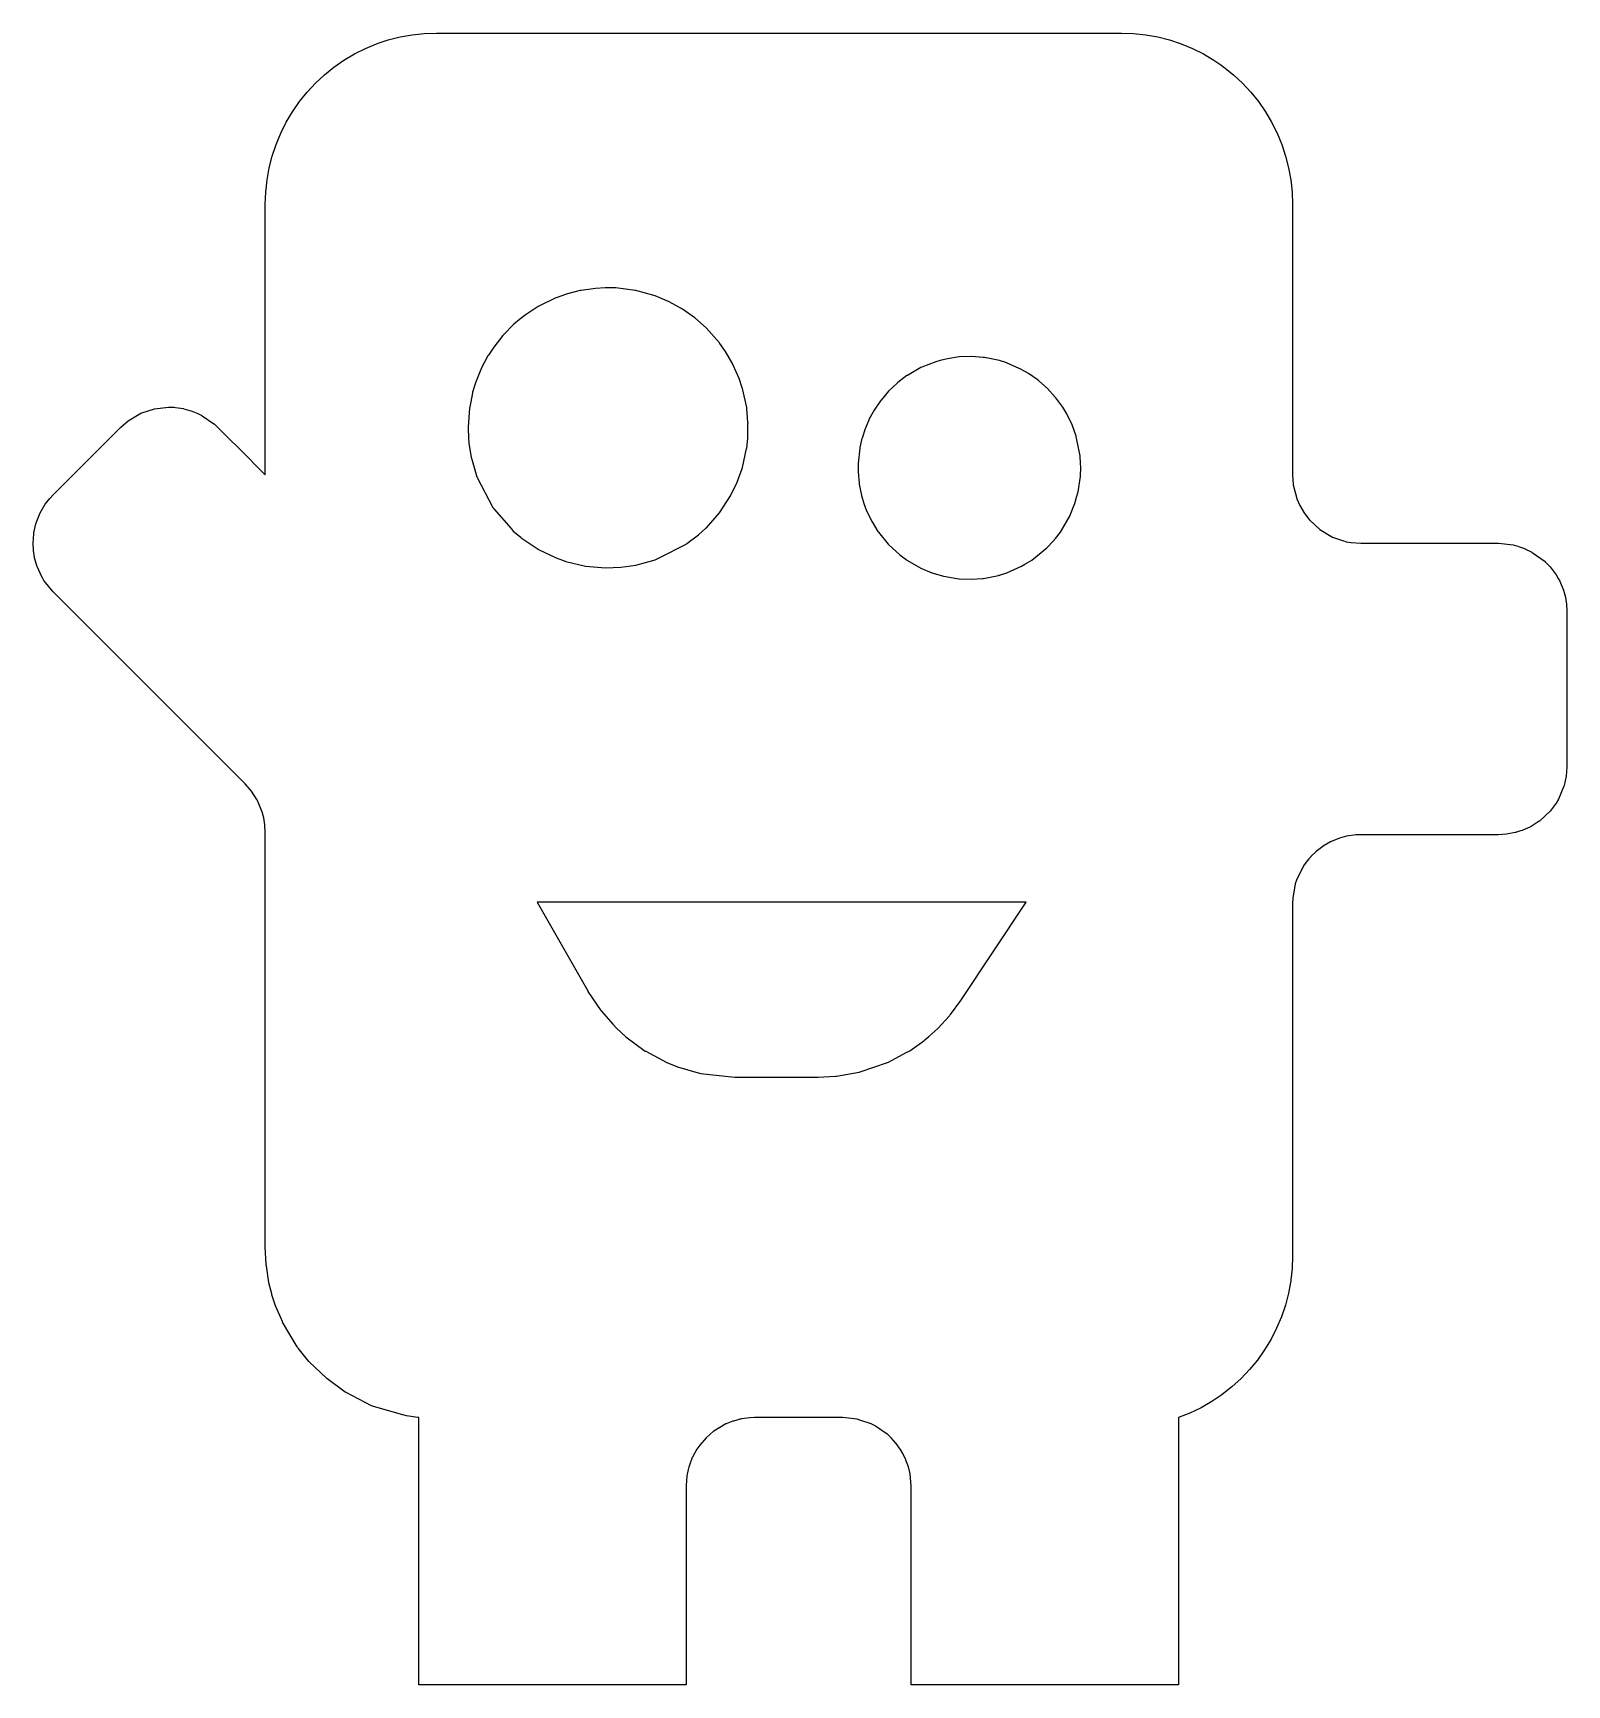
# Model space of a CAD drawing. Extents: x -22.4 to 22.4, y 26.1 to 74.4.
import ezdxf

# ---------------------------------------------------------------- set-up
doc = ezdxf.new("R2010")
doc.units = 0
doc.layers.get('0').update_dxf_attribs({"linetype": 'CONTINUOUS'})

msp = doc.modelspace()

# ---------------------------------------------------------------- linework, layer by layer
at = {"color": 7}
for p, q in [((-11.68, 74.242998), (-11.328, 74.306)), ((-11.328, 74.306), (-10.974, 74.344)), ((-10.974, 74.344), (-10.617, 74.356998)), ((-10.617, 74.356998), (-8.192, 74.356998)), ((-8.192, 74.356998), (0, 74.356998)), ((0, 74.356998), (8.192, 74.356998)), ((8.192, 74.356998), (9.385, 74.356998)), ((9.385, 74.356998), (9.741, 74.344)), ((9.741, 74.344), (10.096, 74.306)), ((10.096, 74.306), (10.447, 74.242998)), ((-13.013, 73.745998), (-12.694, 73.904999)), ((-12.694, 73.904999), (-12.364, 74.042)), ((-12.364, 74.042), (-12.288, 74.067408)), ((-12.288, 74.067408), (-12.026, 74.154999)), ((-12.026, 74.154999), (-11.68, 74.242998)), ((10.447, 74.242998), (10.793, 74.154999)), ((10.793, 74.154999), (11.132, 74.042)), ((11.132, 74.042), (11.462, 73.904999)), ((11.462, 73.904999), (11.781, 73.745998)), ((-13.891, 73.136), (-13.613, 73.359999)), ((-13.613, 73.359999), (-13.32, 73.563)), ((-13.32, 73.563), (-13.013, 73.745998)), ((11.781, 73.745998), (12.088, 73.563)), ((12.088, 73.563), (12.288, 73.424433)), ((12.288, 73.424433), (12.381, 73.359999)), ((12.381, 73.359999), (12.659, 73.136)), ((-14.396, 72.630999), (-14.153, 72.893)), ((-14.153, 72.893), (-13.891, 73.136)), ((12.659, 73.136), (12.92, 72.893)), ((12.92, 72.893), (13.164, 72.630999)), ((-14.62, 72.353998), (-14.396, 72.630999)), ((13.164, 72.630999), (13.388, 72.353998)), ((-15.006, 71.752998), (-14.823, 72.059999)), ((-14.823, 72.059999), (-14.62, 72.353998)), ((13.388, 72.353998), (13.591, 72.059999)), ((13.591, 72.059999), (13.773, 71.752998)), ((-15.302, 71.103998), (-15.165, 71.433998)), ((-15.165, 71.433998), (-15.006, 71.752998)), ((13.773, 71.752998), (13.933, 71.433998)), ((13.933, 71.433998), (14.07, 71.103998)), ((-15.415, 70.765999), (-15.302, 71.103998)), ((14.07, 71.103998), (14.182, 70.765999)), ((-15.503, 70.419998), (-15.427208, 70.717999)), ((-15.427208, 70.717999), (-15.415, 70.765999)), ((14.182, 70.765999), (14.271, 70.419998)), ((-15.604, 69.713999), (-15.566, 70.068998)), ((-15.566, 70.068998), (-15.503, 70.419998)), ((14.271, 70.419998), (14.334, 70.068998)), ((14.334, 70.068998), (14.372, 69.713999)), ((-15.617, 69.356998), (-15.604, 69.713999)), ((14.372, 69.713999), (14.385, 69.356998)), ((-15.617, 66.622), (-15.617, 69.356998)), ((14.385, 69.356998), (14.385, 66.622)), ((-15.617, 62.525999), (-15.617, 66.622)), ((-7.13142, 66.622), (-7.62972, 66.381279)), ((-7.119, 66.627998), (-7.13142, 66.622)), ((-6.85212, 66.723999), (-7.119, 66.627998)), ((-6.8296, 66.731159), (-6.85212, 66.723999)), ((-6.41776, 66.834839), (-6.8296, 66.731159)), ((-6.39448, 66.838638), (-6.41776, 66.834839)), ((-5.974, 66.901999), (-6.39448, 66.838638)), ((-5.685477, 66.917648), (-5.974, 66.901999)), ((-5.679, 66.917999), (-5.685477, 66.917648)), ((-5.66128, 66.917238), (-5.679, 66.917999)), ((-5.37712, 66.912439), (-5.66128, 66.917238)), ((-4.81456, 66.840439), (-5.37712, 66.912439)), ((-4.797, 66.837999), (-4.81456, 66.840439)), ((-4.228, 66.679998), (-4.797, 66.837999)), ((-4.091549, 66.622), (-4.228, 66.679998)), ((-3.821, 66.506998), (-4.091549, 66.622)), ((14.385, 66.622), (14.385, 61.456999)), ((-8.02928, 66.119678), (-8.192, 65.987705)), ((-8.024847, 66.123089), (-8.02928, 66.119678)), ((-8.01524, 66.130479), (-8.024847, 66.123089)), ((-8, 66.139519), (-8.01524, 66.130479)), ((-7.647043, 66.37291), (-8, 66.139519)), ((-7.64576, 66.373758), (-7.647043, 66.37291)), ((-7.62972, 66.381279), (-7.64576, 66.373758)), ((-3.432, 66.293999), (-3.821, 66.506998)), ((-3.072, 66.036999), (-3.432, 66.293999)), ((-8.35952, 65.851839), (-8.65616, 65.546559)), ((-8.192, 65.987705), (-8.35952, 65.851839)), ((-2.738, 65.745999), (-3.072, 66.036999)), ((-2.349706, 65.306066), (-2.738, 65.745999)), ((-8.94544, 65.188719), (-9.10096, 64.951599)), ((-8.68048, 65.520879), (-8.94544, 65.188719)), ((-8.676416, 65.525713), (-8.68048, 65.520879)), ((-8.66908, 65.534439), (-8.676416, 65.525713)), ((-8.65616, 65.546559), (-8.66908, 65.534439)), ((-2.347, 65.302999), (-2.349706, 65.306066)), ((-2.33716, 65.288279), (-2.347, 65.302999)), ((-2.17396, 65.056919), (-2.33716, 65.288279)), ((-9.112804, 64.93354), (-9.3078, 64.559719)), ((-9.111, 64.936999), (-9.112804, 64.93354)), ((-9.10096, 64.951599), (-9.111, 64.936999)), ((-1.96372, 64.687319), (-2.17396, 65.056919)), ((-1.960937, 64.68215), (-1.96372, 64.687319)), ((-1.95532, 64.671719), (-1.960937, 64.68215)), ((-1.94888, 64.655239), (-1.95532, 64.671719)), ((-1.77512, 64.267399), (-1.94888, 64.655239)), ((3.963, 64.759999), (3.562766, 64.601191)), ((4.096, 64.793444), (3.963, 64.759999)), ((4.305, 64.845999), (4.096, 64.793444)), ((4.653, 64.898999), (4.305, 64.845999)), ((5.005, 64.909999), (4.653, 64.898999)), ((5.34905, 64.886541), (5.005, 64.909999)), ((5.357, 64.885999), (5.34905, 64.886541)), ((5.36624, 64.884479), (5.357, 64.885999)), ((5.38436, 64.879479), (5.36624, 64.884479)), ((5.82596, 64.791159), (5.38436, 64.879479)), ((6.041, 64.722999), (5.82596, 64.791159)), ((6.05396, 64.717479), (6.041, 64.722999)), ((6.466463, 64.535211), (6.05396, 64.717479)), ((-9.32056, 64.533119), (-9.47992, 64.139519)), ((-9.315074, 64.545774), (-9.32056, 64.533119)), ((-9.31352, 64.549359), (-9.315074, 64.545774)), ((-9.3078, 64.559719), (-9.31352, 64.549359)), ((-1.68488, 63.998599), (-1.77512, 64.267399)), ((3.12496, 64.354479), (2.85712, 64.148079)), ((3.13724, 64.361399), (3.12496, 64.354479)), ((3.527, 64.586999), (3.13724, 64.361399)), ((3.562766, 64.601191), (3.527, 64.586999)), ((6.46676, 64.535079), (6.466463, 64.535211)), ((6.483, 64.525679), (6.46676, 64.535079)), ((6.67788, 64.413359), (6.483, 64.525679)), ((6.9534, 64.216559), (6.67788, 64.413359)), ((6.957362, 64.213594), (6.9534, 64.216559)), ((6.96468, 64.208119), (6.957362, 64.213594)), ((6.97484, 64.198359), (6.96468, 64.208119)), ((7.22924, 63.976599), (6.97484, 64.198359)), ((-9.566851, 63.846645), (-9.6476, 63.433399)), ((-9.566, 63.850999), (-9.566851, 63.846645)), ((-9.56056, 63.867839), (-9.566, 63.850999)), ((-9.47992, 64.139519), (-9.56056, 63.867839)), ((-1.67896, 63.975759), (-1.68488, 63.998599)), ((-1.55704, 63.421839), (-1.67896, 63.975759)), ((2.58736, 63.899319), (2.3704, 63.641079)), ((2.83504, 64.130679), (2.58736, 63.899319)), ((2.838271, 64.133554), (2.83504, 64.130679)), ((2.84556, 64.140038), (2.838271, 64.133554)), ((2.85712, 64.148079), (2.84556, 64.140038)), ((7.4558, 63.726039), (7.22924, 63.976599)), ((7.462843, 63.717863), (7.4558, 63.726039)), ((7.465, 63.715359), (7.462843, 63.717863)), ((7.4704, 63.707679), (7.465, 63.715359)), ((7.672, 63.435999), (7.4704, 63.707679)), ((-19.622, 63.033998), (-19.254, 63.251999)), ((-19.254, 63.251999), (-18.849001, 63.386999)), ((-18.849001, 63.386999), (-18.440041, 63.431159)), ((-18.440041, 63.431159), (-18.42872, 63.432799)), ((-18.42872, 63.432799), (-18.423, 63.432999)), ((-18.423, 63.432999), (-18.41448, 63.432479)), ((-18.41448, 63.432479), (-18.27816, 63.427679)), ((-18.27816, 63.427679), (-18.236177, 63.421597)), ((-18.236177, 63.421597), (-18.006479, 63.388319)), ((-18.006479, 63.388319), (-17.997999, 63.386999)), ((-17.997999, 63.386999), (-17.792, 63.328999)), ((-17.792, 63.328999), (-17.781481, 63.324639)), ((-17.781481, 63.324639), (-17.590441, 63.250719)), ((-17.590441, 63.250719), (-17.528999, 63.219999)), ((-17.528999, 63.219999), (-17.46756, 63.189279)), ((-9.65184, 63.410159), (-9.69312, 62.844719)), ((-9.6476, 63.433399), (-9.65184, 63.410159)), ((-1.55448, 63.398359), (-1.55704, 63.421839)), ((-1.518968, 62.986238), (-1.55448, 63.398359)), ((2.16156, 63.339959), (2.05212, 63.143159)), ((2.3526, 63.619319), (2.16156, 63.339959)), ((2.355567, 63.623424), (2.3526, 63.619319)), ((2.36084, 63.630719), (2.355567, 63.623424)), ((2.3704, 63.641079), (2.36084, 63.630719)), ((7.793, 63.234999), (7.672, 63.435999)), ((7.945, 62.916999), (7.793, 63.234999)), ((-20.159, 62.525999), (-19.837999, 62.846999)), ((-19.837999, 62.846999), (-19.622, 63.033998)), ((-17.46756, 63.189279), (-17.45772, 63.183479)), ((-17.45772, 63.183479), (-17.12076, 62.949239)), ((-17.12076, 62.949239), (-17.114, 62.943999)), ((-17.114, 62.943999), (-17.009001, 62.846999)), ((-17.009001, 62.846999), (-16.688, 62.525999)), ((-9.69312, 62.844719), (-9.694, 62.826999)), ((-9.694, 62.826999), (-9.679018, 62.525999)), ((-1.525202, 62.525999), (-1.51952, 62.945518)), ((-1.51952, 62.945518), (-1.518, 62.974999)), ((-1.518, 62.974999), (-1.518968, 62.986238)), ((1.902, 62.799079), (1.813147, 62.525999)), ((1.905546, 62.809259), (1.902, 62.799079)), ((1.90664, 62.812399), (1.905546, 62.809259)), ((1.9106, 62.820919), (1.90664, 62.812399)), ((2.043736, 63.128081), (1.9106, 62.820919)), ((2.045, 63.130999), (2.043736, 63.128081)), ((2.05212, 63.143159), (2.045, 63.130999)), ((8.065, 62.585999), (7.945, 62.916999)), ((-21.813999, 60.870999), (-20.159, 62.525999)), ((-16.688, 62.525999), (-16.384001, 62.221999)), ((-15.617, 61.454999), (-15.617, 62.525999)), ((-9.679018, 62.525999), (-9.672, 62.384999)), ((-9.672, 62.384999), (-9.60096, 61.965479)), ((-1.5596, 62.220679), (-1.556, 62.237999)), ((-1.556, 62.237999), (-1.52528, 62.520239)), ((-1.52528, 62.520239), (-1.525202, 62.525999)), ((1.74532, 62.238358), (1.69636, 61.790039)), ((1.74936, 62.256679), (1.74532, 62.238358)), ((1.79736, 62.477479), (1.74936, 62.256679)), ((1.799507, 62.484077), (1.79736, 62.477479)), ((1.813147, 62.525999), (1.799507, 62.484077)), ((8.06904, 62.567639), (8.065, 62.585999)), ((8.077295, 62.525999), (8.06904, 62.567639)), ((8.17848, 62.015639), (8.077295, 62.525999)), ((-16.384001, 62.221999), (-15.617, 61.454999)), ((-9.60096, 61.965479), (-9.59672, 61.942239)), ((-9.59672, 61.942239), (-9.43544, 61.399839)), ((-1.68152, 61.667719), (-1.5596, 62.220679)), ((1.69636, 61.790039), (1.695, 61.771319)), ((1.695, 61.771319), (1.695, 61.546679)), ((8.17984, 61.996919), (8.17848, 62.015639)), ((8.192, 61.793095), (8.17984, 61.996919)), ((8.2, 61.658998), (8.192, 61.793095)), ((-9.43544, 61.399839), (-9.42792, 61.377479)), ((-9.42792, 61.377479), (-8.96616, 60.501959)), ((-1.834, 61.245999), (-1.68904, 61.645359)), ((-1.68904, 61.645359), (-1.68152, 61.667719)), ((1.695, 61.546679), (1.72764, 61.209719)), ((8.124, 60.959999), (8.18928, 61.405439)), ((8.18928, 61.405439), (8.19096, 61.414679)), ((8.19096, 61.414679), (8.192, 61.428994)), ((8.192, 61.428994), (8.19232, 61.433399)), ((8.19232, 61.433399), (8.2, 61.658998)), ((14.385, 61.456999), (14.405, 61.171999)), ((-21.910999, 60.765999), (-21.813999, 60.870999)), ((-2.347, 60.350999), (-2.025, 60.845999)), ((-2.025, 60.845999), (-1.834, 61.245999)), ((1.72764, 61.209719), (1.72832, 61.195639)), ((1.72832, 61.195639), (1.729909, 61.186292)), ((1.729909, 61.186292), (1.73068, 61.181759)), ((1.73068, 61.181759), (1.795, 60.849599)), ((1.795, 60.849599), (1.86468, 60.615599)), ((8.028, 60.620999), (8.080114, 60.805028)), ((8.080114, 60.805028), (8.124, 60.959999)), ((14.405, 61.171999), (14.40672, 61.163599)), ((14.40672, 61.163599), (14.50848, 60.766159)), ((-22.231865, 60.25044), (-22.187, 60.350999)), ((-22.187, 60.350999), (-22.042, 60.596999)), ((-22.042, 60.596999), (-21.910999, 60.765999)), ((-8.96616, 60.501959), (-8.9612, 60.491239)), ((-8.9612, 60.491239), (-8.954136, 60.47916)), ((-8.954136, 60.47916), (-8.95224, 60.475919)), ((-8.95224, 60.475919), (-8.94188, 60.461559)), ((-8.94188, 60.461559), (-8.93404, 60.452719)), ((-8.93404, 60.452719), (-8.434611, 59.885846)), ((-2.735295, 59.911064), (-2.347, 60.350999)), ((1.86468, 60.615599), (1.94436, 60.404399)), ((1.94436, 60.404399), (2.09412, 60.101039)), ((7.899, 60.292999), (7.971759, 60.477999)), ((7.971759, 60.477999), (8.028, 60.620999)), ((14.50848, 60.766159), (14.511, 60.757999)), ((14.511, 60.757999), (14.598, 60.561999)), ((14.598, 60.561999), (14.7372, 60.326799)), ((14.7372, 60.326799), (14.74136, 60.319319)), ((14.74136, 60.319319), (14.74254, 60.317775)), ((14.74254, 60.317775), (14.86616, 60.156119)), ((-22.375759, 59.757599), (-22.3172, 60.025439)), ((-22.3172, 60.025439), (-22.274, 60.155999)), ((-22.274, 60.155999), (-22.231865, 60.25044)), ((-8.434611, 59.885846), (-8.37244, 59.815279)), ((-8.37244, 59.815279), (-8.192, 59.662106)), ((-2.96064, 59.705359), (-2.75136, 59.896399)), ((-2.75136, 59.896399), (-2.738, 59.907999)), ((-2.738, 59.907999), (-2.735295, 59.911064)), ((2.09412, 60.101039), (2.09972, 60.088119)), ((2.09972, 60.088119), (2.10357, 60.081896)), ((2.10357, 60.081896), (2.27732, 59.801079)), ((7.604, 59.785999), (7.8872, 60.272719)), ((7.8872, 60.272719), (7.89476, 60.284599)), ((7.89476, 60.284599), (7.899, 60.292999)), ((14.86616, 60.156119), (14.873, 60.146999)), ((14.873, 60.146999), (14.87361, 60.146378)), ((14.87361, 60.146378), (14.879, 60.140879)), ((14.879, 60.140879), (15.17948, 59.861519)), ((15.17948, 59.861519), (15.186, 59.855999)), ((15.186, 59.855999), (15.554, 59.636999)), ((-22.399879, 59.459839), (-22.3992, 59.468359)), ((-22.399843, 59.459229), (-22.399879, 59.459839)), ((-22.3874, 59.254399), (-22.399843, 59.459229)), ((-22.3992, 59.468359), (-22.390549, 59.591219)), ((-22.390549, 59.591219), (-22.379999, 59.740999)), ((-22.379999, 59.740999), (-22.37896, 59.746639)), ((-22.37896, 59.746639), (-22.375759, 59.757599)), ((-8.192, 59.662106), (-8.15644, 59.631919)), ((-8.15644, 59.631919), (-8.139, 59.615999)), ((-8.139, 59.615999), (-7.651, 59.283998)), ((-4.096, 59.039962), (-3.32512, 59.433799)), ((-3.32512, 59.433799), (-3.31488, 59.439679)), ((-3.31488, 59.439679), (-3.30048, 59.449999)), ((-3.30048, 59.449999), (-2.96064, 59.705359)), ((2.27732, 59.801079), (2.28984, 59.781239)), ((2.28984, 59.781239), (2.57496, 59.432759)), ((2.57496, 59.432759), (2.584, 59.421999)), ((2.584, 59.421999), (2.91712, 59.117679)), ((7.21908, 59.331639), (7.23248, 59.344799)), ((7.23248, 59.344799), (7.388, 59.507999)), ((7.388, 59.507999), (7.457401, 59.597321)), ((7.457401, 59.597321), (7.604, 59.785999)), ((15.554, 59.636999), (15.873932, 59.530618)), ((15.873932, 59.530618), (15.94376, 59.507399)), ((15.94376, 59.507399), (15.95312, 59.503959)), ((15.95312, 59.503959), (15.955249, 59.503579)), ((15.955249, 59.503579), (16.087521, 59.479959)), ((16.087521, 59.479959), (16.1, 59.476999)), ((16.1, 59.476999), (16.384001, 59.457069)), ((16.384001, 59.457069), (16.385, 59.456999)), ((16.385, 59.456999), (20.4, 59.456999)), ((20.4, 59.456999), (20.825001, 59.410999)), ((20.825001, 59.410999), (20.833241, 59.408679)), ((20.833241, 59.408679), (20.965719, 59.375079)), ((20.965719, 59.375079), (21.01207, 59.358329)), ((21.01207, 59.358329), (21.159639, 59.304999)), ((-22.38732, 59.245839), (-22.3874, 59.254399)), ((-22.35564, 59.042319), (-22.38732, 59.245839)), ((-22.353319, 59.028239), (-22.35564, 59.042319)), ((-22.27652, 58.766159), (-22.353319, 59.028239)), ((-7.651, 59.283998), (-7.63512, 59.276079)), ((-7.63512, 59.276079), (-7.1244, 59.029359)), ((-7.1244, 59.029359), (-6.85752, 58.933359)), ((-6.85752, 58.933359), (-6.841, 58.926999)), ((-6.841, 58.926999), (-6.83755, 58.926175)), ((-6.83755, 58.926175), (-6.267, 58.789999)), ((-4.797, 58.815999), (-4.228, 58.973999)), ((-4.228, 58.973999), (-4.2064, 58.983559)), ((-4.2064, 58.983559), (-4.096, 59.039962)), ((2.91712, 59.117679), (3.09952, 58.984239)), ((3.09952, 58.984239), (3.121, 58.965999)), ((3.121, 58.965999), (3.137533, 58.956429)), ((3.137533, 58.956429), (3.527, 58.730999)), ((6.565725, 58.842781), (6.771, 58.967999)), ((6.771, 58.967999), (7.2078, 59.323199)), ((7.2078, 59.323199), (7.21908, 59.331639)), ((21.159639, 59.304999), (21.167641, 59.301919)), ((21.167641, 59.301919), (21.17272, 59.299359)), ((21.17272, 59.299359), (21.358, 59.211999)), ((21.358, 59.211999), (21.37208, 59.202239)), ((21.37208, 59.202239), (21.387194, 59.191278)), ((21.387194, 59.191278), (21.75992, 58.920959)), ((21.75992, 58.920959), (21.76796, 58.912879)), ((21.76796, 58.912879), (21.910999, 58.765999)), ((-22.274, 58.757999), (-22.27652, 58.766159)), ((-22.155001, 58.497999), (-22.274, 58.757999)), ((-22.114643, 58.429999), (-22.155001, 58.497999)), ((-22.082001, 58.374999), (-22.114643, 58.429999)), ((-21.813999, 58.041999), (-22.082001, 58.374999)), ((-6.267, 58.789999), (-5.679, 58.736999)), ((-5.679, 58.736999), (-5.236, 58.754999)), ((-5.236, 58.754999), (-4.797, 58.815999)), ((3.527, 58.730999), (3.853, 58.596999)), ((3.853, 58.596999), (4.096, 58.52345)), ((4.096, 58.52345), (4.19, 58.494999)), ((4.19, 58.494999), (4.1992, 58.493119)), ((4.1992, 58.493119), (4.583734, 58.429999)), ((4.583734, 58.429999), (4.64368, 58.420159)), ((4.64368, 58.420159), (4.653, 58.418999)), ((4.653, 58.418999), (5.005, 58.407999)), ((5.005, 58.407999), (5.327667, 58.429999)), ((5.327667, 58.429999), (5.357, 58.431999)), ((5.357, 58.431999), (5.7986, 58.520319)), ((5.7986, 58.520319), (5.80784, 58.521839)), ((5.80784, 58.521839), (5.81216, 58.523031)), ((5.81216, 58.523031), (5.82596, 58.526839)), ((5.82596, 58.526839), (6.041, 58.594999)), ((6.041, 58.594999), (6.471, 58.784999)), ((6.471, 58.784999), (6.565725, 58.842781)), ((21.910999, 58.765999), (22.082001, 58.537999)), ((22.082001, 58.537999), (22.142641, 58.429999)), ((22.142641, 58.429999), (22.187, 58.350999)), ((-16.384001, 52.612967), (-21.813999, 58.041999)), ((22.187, 58.350999), (22.296, 58.087999)), ((22.296, 58.087999), (22.354, 57.881999)), ((22.354, 57.881999), (22.35532, 57.873519)), ((22.35532, 57.873519), (22.38028, 57.738159)), ((22.38028, 57.738159), (22.383493, 57.692524)), ((22.383493, 57.692524), (22.399481, 57.465519)), ((22.399481, 57.465519), (22.4, 57.456999)), ((22.4, 57.456999), (22.4, 54.333999)), ((22.4, 54.333999), (22.4, 52.952543)), ((-16.202999, 52.431999), (-16.384001, 52.612967)), ((22.37756, 52.652839), (22.319, 52.384999)), ((22.37948, 52.661159), (22.37756, 52.652839)), ((22.39868, 52.933799), (22.37948, 52.661159)), ((22.399799, 52.942319), (22.39868, 52.933799)), ((22.4, 52.947999), (22.399799, 52.942319)), ((22.4, 52.952543), (22.4, 52.947999)), ((-16.016001, 52.215999), (-16.202999, 52.431999)), ((-15.862, 51.975999), (-16.016001, 52.215999)), ((22.311686, 52.36738), (22.155001, 51.989999)), ((22.319, 52.384999), (22.311686, 52.36738)), ((-15.85836, 51.968239), (-15.862, 51.975999)), ((-15.70092, 51.589039), (-15.85836, 51.968239)), ((21.910999, 51.638999), (21.599001, 51.346999)), ((22.082001, 51.866999), (21.910999, 51.638999)), ((22.155001, 51.989999), (22.082001, 51.866999)), ((-15.698, 51.580999), (-15.70092, 51.589039)), ((-15.663, 51.442999), (-15.698, 51.580999)), ((-15.63132, 51.239479), (-15.663, 51.442999)), ((-15.62948, 51.222439), (-15.63132, 51.239479)), ((-15.617, 51.016999), (-15.62948, 51.222439)), ((21.352921, 51.190439), (21.231001, 51.128999)), ((21.58428, 51.338279), (21.352921, 51.190439)), ((21.599001, 51.346999), (21.58428, 51.338279)), ((-15.617, 50.237999), (-15.617, 51.016999)), ((15.49, 50.735999), (15.304, 50.630999)), ((15.754, 50.844999), (15.49, 50.735999)), ((15.96, 50.902999), (15.754, 50.844999)), ((16.242001, 50.942999), (15.96, 50.902999)), ((16.384001, 50.947964), (16.242001, 50.942999)), ((16.385, 50.947999), (16.384001, 50.947964)), ((20.4, 50.947999), (16.385, 50.947999)), ((20.633026, 50.965169), (20.4, 50.947999)), ((20.684999, 50.968999), (20.633026, 50.965169)), ((20.885639, 51.010279), (20.684999, 50.968999)), ((20.891239, 51.011279), (20.885639, 51.010279)), ((20.899481, 51.013599), (20.891239, 51.011279)), ((21.047676, 51.058419), (20.899481, 51.013599)), ((21.096279, 51.073119), (21.047676, 51.058419)), ((21.200052, 51.116357), (21.096279, 51.073119)), ((21.223, 51.125919), (21.200052, 51.116357)), ((21.231001, 51.128999), (21.223, 51.125919)), ((-15.617, 42.045999), (-15.617, 50.237999)), ((14.86098, 50.237999), (14.7858, 50.149199)), ((14.91828, 50.305679), (14.86098, 50.237999)), ((14.922877, 50.310859), (14.91828, 50.305679)), ((14.92396, 50.312079), (14.922877, 50.310859)), ((14.92812, 50.315999), (14.92396, 50.312079)), ((15.075, 50.459999), (14.92812, 50.315999)), ((15.304, 50.630999), (15.075, 50.459999)), ((14.701364, 50.028722), (14.511, 49.646999)), ((14.702, 50.029999), (14.701364, 50.028722)), ((14.70708, 50.036879), (14.702, 50.029999)), ((14.7858, 50.149199), (14.70708, 50.036879)), ((14.466, 49.511999), (14.39, 49.090999)), ((14.511, 49.646999), (14.466, 49.511999)), ((0, 48.975999), (-7.68, 48.975999)), ((-7.68, 48.975999), (-6.199, 46.384999)), ((6.605, 48.975999), (0, 48.975999)), ((4.702, 46.103999), (6.605, 48.975999)), ((6.605, 48.975999), (6.605, 48.975999)), ((14.39, 49.090999), (14.385, 48.947999)), ((14.385, 48.947999), (14.385, 42.045999)), ((-6.199, 46.384999), (-6.19164, 46.373079)), ((-6.19164, 46.373079), (-5.8182, 45.813399)), ((4.39768, 45.698879), (4.702, 46.103999)), ((-5.8182, 45.813399), (-5.80104, 45.791239)), ((-5.80104, 45.791239), (-5.464897, 45.415507)), ((-5.464897, 45.415507), (-5.35272, 45.290119)), ((4.0248, 45.286279), (4.3656, 45.661639)), ((4.3656, 45.661639), (4.38052, 45.676559)), ((4.38052, 45.676559), (4.39768, 45.698879)), ((-5.35272, 45.290119), (-5.10312, 45.064519)), ((-5.10312, 45.064519), (-5.083, 45.044999)), ((-5.083, 45.044999), (-4.518, 44.630999)), ((3.203, 44.637999), (3.61484, 44.932719)), ((3.61484, 44.932719), (3.62648, 44.940639)), ((3.62648, 44.940639), (3.64272, 44.954119)), ((3.64272, 44.954119), (3.760283, 45.056322)), ((3.760283, 45.056322), (4.0248, 45.286279)), ((-4.518, 44.630999), (-4.50588, 44.623999)), ((-4.50588, 44.623999), (-3.9126, 44.307199)), ((2.583, 44.304999), (3.101832, 44.583662)), ((3.101832, 44.583662), (3.203, 44.637999)), ((-3.9126, 44.307199), (-3.887, 44.295719)), ((-3.887, 44.295719), (-3.581614, 44.171685)), ((-3.581614, 44.171685), (-3.575, 44.168999)), ((-3.575, 44.168999), (-2.902, 43.975999)), ((-2.902, 43.975999), (-1.89976, 43.869439)), ((1.03896, 43.894759), (1.067, 43.896759)), ((1.067, 43.896759), (1.73132, 44.014839)), ((1.73132, 44.014839), (1.75884, 44.020719)), ((1.75884, 44.020719), (2.5566, 44.295279)), ((2.5566, 44.295279), (2.583, 44.304999)), ((-1.89976, 43.869439), (-1.88596, 43.866959)), ((-1.88596, 43.866959), (-1.858, 43.864999)), ((-1.858, 43.864999), (0, 43.864999)), ((0, 43.864999), (0.534, 43.864999)), ((0.534, 43.864999), (1.03896, 43.894759)), ((-15.617, 39.234519), (-15.617, 42.045999)), ((14.385, 42.045999), (14.385, 38.638999)), ((-15.617, 38.898999), (-15.617, 39.234519)), ((-15.5882, 38.396919), (-15.617, 38.898999)), ((14.385, 38.638999), (14.372, 38.276999)), ((-15.58772, 38.382959), (-15.5882, 38.396919)), ((-15.58504, 38.362159), (-15.58772, 38.382959)), ((-15.510142, 37.871055), (-15.58504, 38.362159)), ((14.372, 38.276999), (14.336476, 37.949999)), ((-15.5092, 37.864879), (-15.510142, 37.871055)), ((-15.4276, 37.540399), (-15.5092, 37.864879)), ((14.333, 37.917999), (14.267, 37.561999)), ((14.336476, 37.949999), (14.333, 37.917999)), ((-15.42084, 37.513319), (-15.4276, 37.540399)), ((-15.31716, 37.193639), (-15.42084, 37.513319)), ((-15.11844, 36.732839), (-15.31716, 37.193639)), ((14.177, 37.210999), (14.061, 36.868999)), ((14.267, 37.561999), (14.177, 37.210999)), ((-15.11104, 36.713279), (-15.11844, 36.732839)), ((-14.68192, 35.994239), (-15.11104, 36.713279)), ((14.061, 36.868999), (13.921, 36.534999)), ((13.757, 36.211999), (13.57, 35.902999)), ((13.921, 36.534999), (13.757, 36.211999)), ((-14.6688, 35.969559), (-14.68192, 35.994239)), ((-14.661, 35.957999), (-14.6688, 35.969559)), ((-14.658398, 35.954824), (-14.661, 35.957999)), ((-14.34228, 35.569199), (-14.658398, 35.954824)), ((13.57, 35.902999), (13.361, 35.606999)), ((-14.32432, 35.547799), (-14.34228, 35.569199)), ((-13.8424, 35.083158), (-14.32432, 35.547799)), ((13.131, 35.326999), (12.882, 35.064999)), ((13.361, 35.606999), (13.131, 35.326999)), ((-13.82164, 35.064519), (-13.8424, 35.083158)), ((-13.27924, 34.670919), (-13.82164, 35.064519)), ((12.614, 34.821999), (12.329, 34.597999)), ((12.882, 35.064999), (12.614, 34.821999)), ((-13.25608, 34.655319), (-13.27924, 34.670919)), ((-12.51112, 34.273239), (-13.25608, 34.655319)), ((-12.486, 34.260999), (-12.51112, 34.273239)), ((-12.45944, 34.252398), (-12.486, 34.260999)), ((-11.600606, 34.007383), (-12.45944, 34.252398)), ((12.03, 34.395999), (11.716, 34.216)), ((12.288, 34.5703), (12.03, 34.395999)), ((12.329, 34.597999), (12.288, 34.5703)), ((-11.49368, 33.976879), (-11.600606, 34.007383)), ((-11.16152, 33.930799), (-11.49368, 33.976879)), ((-11.134, 33.925999), (-11.16152, 33.930799)), ((-11.134, 33.874266), (-11.134, 33.925999)), ((-11.134, 33.853998), (-11.134, 33.874266)), ((-11.134, 31.494753), (-11.134, 33.853998)), ((-1.958, 33.821999), (-2.158, 33.744999)), ((-1.94696, 33.824799), (-1.958, 33.821999)), ((-1.84325, 33.853998), (-1.94696, 33.824799)), ((-1.753882, 33.87916), (-1.84325, 33.853998)), ((-1.7492, 33.88048), (-1.753882, 33.87916)), ((-1.735, 33.88184), (-1.7492, 33.88048)), ((-1.705638, 33.886003), (-1.735, 33.88184)), ((-1.46428, 33.920238), (-1.705638, 33.886003)), ((-1.327, 33.925999), (-1.46428, 33.920238)), ((0, 33.925999), (-1.327, 33.925999)), ((1.246, 33.925999), (0, 33.925999)), ((1.671, 33.879999), (1.246, 33.925999)), ((1.749193, 33.853998), (1.671, 33.879999)), ((2.077, 33.744999), (1.749193, 33.853998)), ((11.39, 34.058998), (11.053, 33.925999)), ((11.053, 33.925999), (11.053, 33.896702)), ((11.053, 33.896702), (11.053, 33.853998)), ((11.053, 33.853998), (11.053, 30.760368)), ((11.716, 34.216), (11.39, 34.058998)), ((-2.741, 33.339998), (-2.928, 33.123999)), ((-2.526, 33.526999), (-2.741, 33.339998)), ((-2.51884, 33.531679), (-2.526, 33.526999)), ((-2.16556, 33.740959), (-2.51884, 33.531679)), ((-2.158, 33.744999), (-2.16556, 33.740959)), ((2.19892, 33.683559), (2.077, 33.744999)), ((2.20892, 33.67808), (2.19892, 33.683559)), ((2.54588, 33.443838), (2.20892, 33.67808)), ((2.55322, 33.438334), (2.54588, 33.443838)), ((2.555, 33.436998), (2.55322, 33.438334)), ((2.56116, 33.431), (2.555, 33.436998)), ((2.66196, 33.337879), (2.56116, 33.431)), ((2.79828, 33.184278), (2.66196, 33.337879)), ((-3.009, 33.006998), (-3.14052, 32.766039)), ((-2.928, 33.123999), (-3.009, 33.006998)), ((2.802594, 33.179184), (2.79828, 33.184278)), ((2.8038, 33.177759), (2.802594, 33.179184)), ((2.80704, 33.173079), (2.8038, 33.177759)), ((2.926707, 33.008774), (2.80704, 33.173079)), ((2.928, 33.006998), (2.926707, 33.008774)), ((2.9322, 32.999519), (2.928, 33.006998)), ((3.00228, 32.881439), (2.9322, 32.999519)), ((3.08964, 32.695198), (3.00228, 32.881439)), ((-3.264165, 32.405918), (-3.30456, 32.221159)), ((-3.24645, 32.486938), (-3.264165, 32.405918)), ((-3.246, 32.488998), (-3.24645, 32.486938)), ((-3.2442, 32.494398), (-3.246, 32.488998)), ((-3.24072, 32.502239), (-3.2442, 32.494398)), ((-3.238873, 32.50717), (-3.24072, 32.502239)), ((-3.144976, 32.757874), (-3.238873, 32.50717)), ((-3.14472, 32.758558), (-3.144976, 32.757874)), ((-3.14052, 32.766039), (-3.14472, 32.758558)), ((3.092233, 32.689356), (3.08964, 32.695198)), ((3.09312, 32.687359), (3.092233, 32.689356)), ((3.09492, 32.681959), (3.09312, 32.687359)), ((3.165, 32.488998), (3.09492, 32.681959)), ((3.213, 32.279999), (3.165, 32.488998)), ((-3.3268, 31.931679), (-3.327, 31.925999)), ((-3.327, 31.925999), (-3.327, 26.118999)), ((-3.32568, 31.940159), (-3.3268, 31.931679)), ((-3.30648, 32.212799), (-3.32568, 31.940159)), ((-3.30456, 32.221159), (-3.30648, 32.212799)), ((3.246, 31.925999), (3.213, 32.279999)), ((3.246, 26.118999), (3.246, 31.925999)), ((-11.134, 26.118999), (-11.134, 31.494753)), ((11.053, 30.760368), (11.053, 29.221661)), ((11.053, 29.221661), (11.053, 28.831524)), ((11.053, 28.831524), (11.053, 27.530058)), ((11.053, 27.530058), (11.053, 27.063499)), ((11.053, 27.063499), (11.053, 26.118999)), ((-3.531472, 26.118999), (-11.134, 26.118999)), ((-3.327, 26.118999), (-3.531472, 26.118999)), ((3.787331, 26.118999), (3.246, 26.118999)), ((4.627966, 26.118999), (3.787331, 26.118999)), ((5.478483, 26.118999), (4.627966, 26.118999)), ((6.008667, 26.118999), (5.478483, 26.118999)), ((6.174352, 26.118999), (6.008667, 26.118999)), ((7.01576, 26.118999), (6.174352, 26.118999)), ((7.944694, 26.118999), (7.01576, 26.118999)), ((8.779928, 26.118999), (7.944694, 26.118999)), ((9.068716, 26.118999), (8.779928, 26.118999)), ((10.476212, 26.118999), (9.068716, 26.118999)), ((11.053, 26.118999), (10.476212, 26.118999))]:
    msp.add_line(p, q, dxfattribs=at)

doc.saveas('drawing.dxf')
